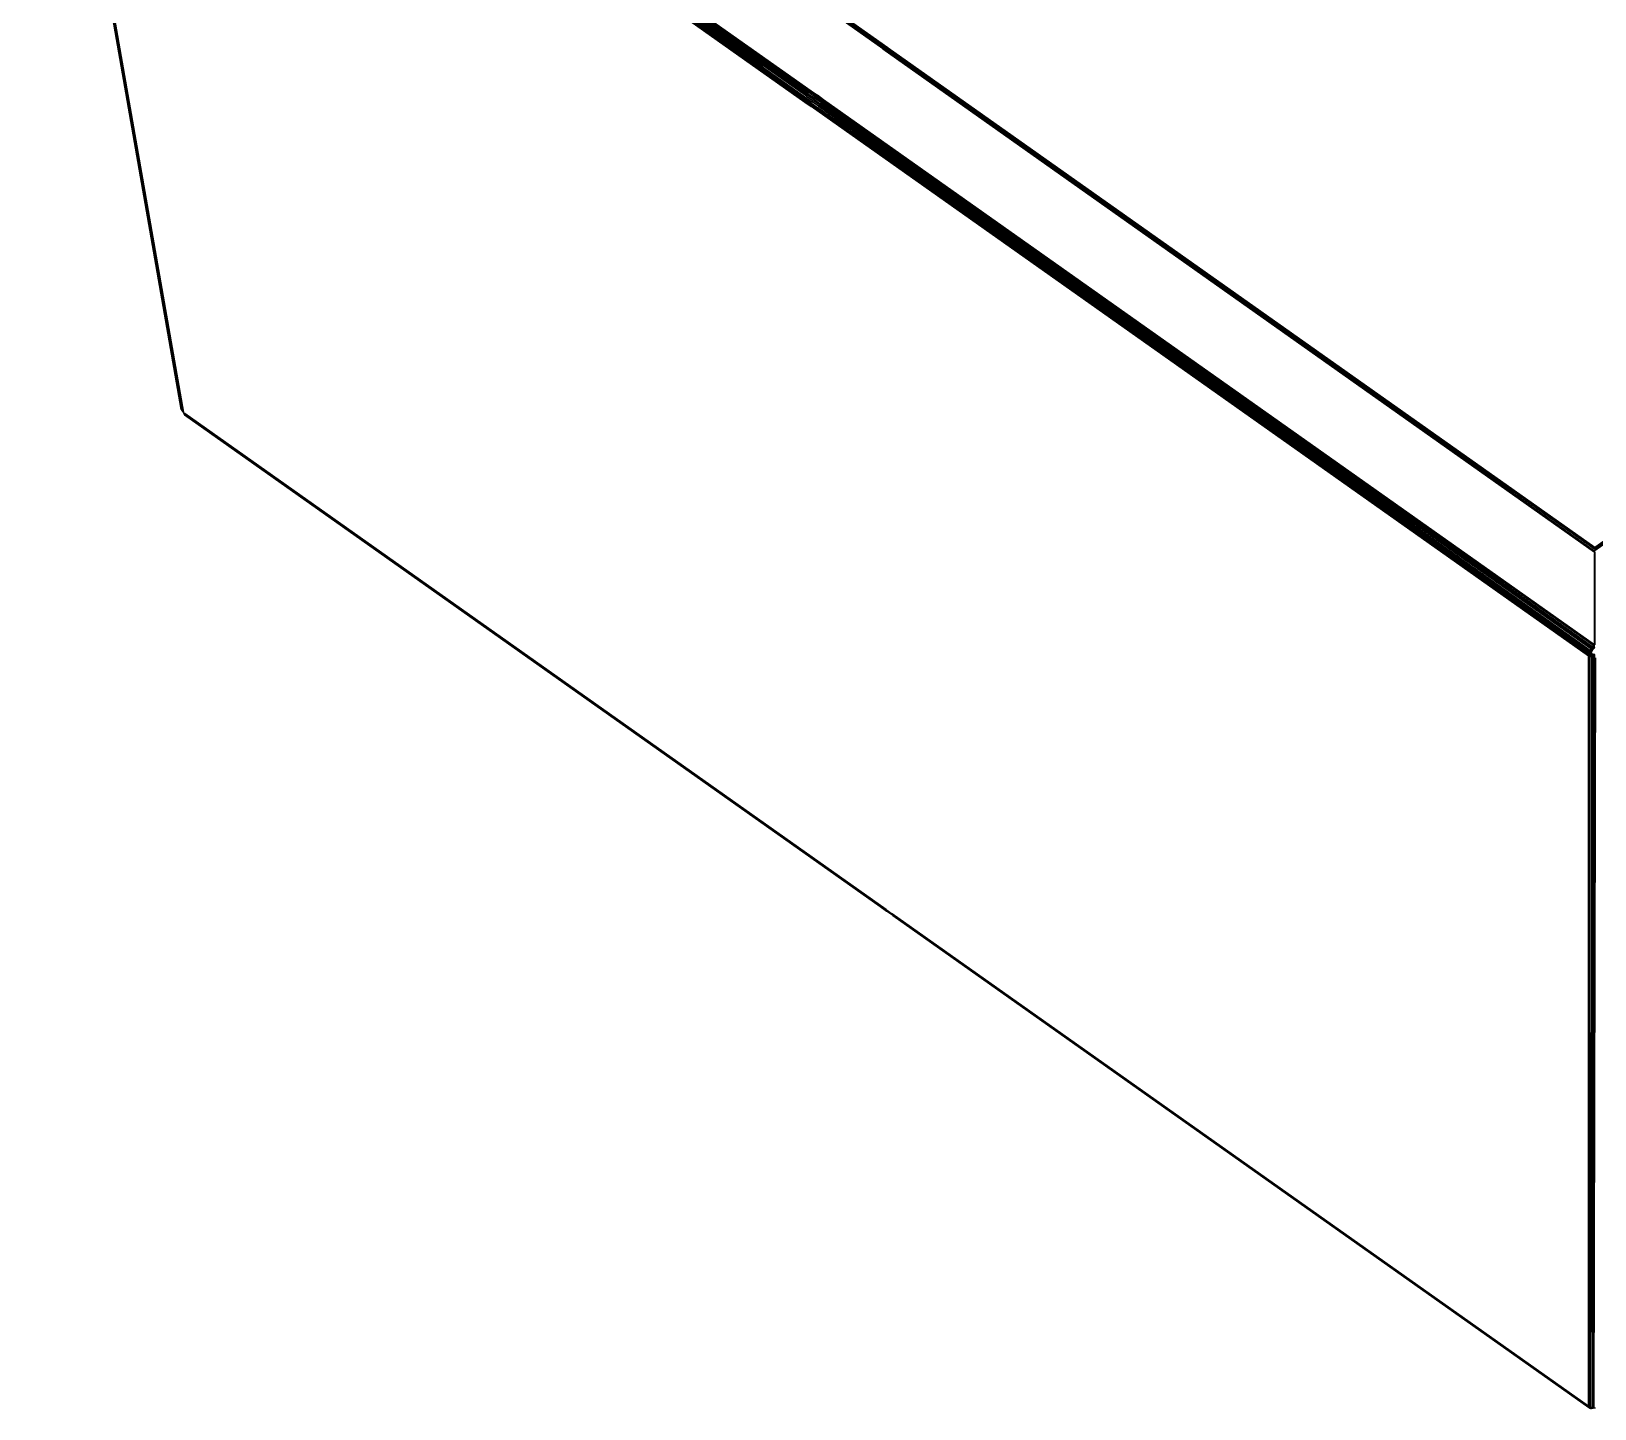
# Model space of a CAD drawing. Header units: inches. Extents: x 12 to 4609, y 5 to 3256.
# Drawn here: x 2519 to 3224, y 1553 to 2175 of the extents above; entities that cross this region are included whole.
import ezdxf

# ---------------------------------------------------------------- set-up
doc = ezdxf.new("R2010")
doc.units = ezdxf.units.IN
doc.header["$MEASUREMENT"] = 0

msp = doc.modelspace()

# ---------------------------------------------------------------- linework, layer by layer
for p, q in [((2868.69, 2145.96), (2520.82, 2391.95)), ((2521.16, 2392.42), (2869.08, 2146.5)), ((2521.16, 2392.42), (2868.69, 2145.96)), ((2869.08, 2146.5), (2521.59, 2392.91)), ((2869.51, 2146.99), (2521.59, 2392.91)), ((2521.99, 2393.3), (2869.96, 2147.42)), ((2521.99, 2393.3), (2869.51, 2146.99)), ((2522.46, 2393.69), (2870.43, 2147.79)), ((2522.46, 2393.69), (2869.96, 2147.42)), ((2522.57, 2393.77), (2870.43, 2147.79)), ((2902.83, 2166.71), (2581.76, 2393.77)), ((2581.76, 2393.77), (2903.28, 2166.98)), ((2582.73, 2393.76), (2903.28, 2166.98)), ((2583.42, 2393.65), (2903.28, 2166.98)), ((2584.23, 2393.48), (2904.12, 2167.31)), ((2584.81, 2393.33), (2904.12, 2167.31)), ((2584.99, 2393.26), (2904.5, 2167.34)), ((2584.99, 2393.26), (2904.12, 2167.31)), ((2518.55, 2390.48), (2586.11, 2004.36)), ((2586.23, 2003.92), (2518.67, 2389.99)), ((2518.67, 2389.99), (2586.11, 2004.36)), ((2586.23, 2003.92), (2518.82, 2389.69)), ((2586.23, 2003.92), (2518.93, 2389.45)), ((2586.46, 2003.49), (2518.93, 2389.45)), ((2586.8, 2003.11), (2519.04, 2389.38)), ((2586.8, 2003.11), (2519.26, 2389.11)), ((2519.71, 2389.17), (2867.61, 2143.19)), ((2519.71, 2389.17), (2867.61, 2142.73)), ((2519.71, 2388.73), (2867.61, 2142.73)), ((2519.71, 2388.73), (2587.24, 2002.78)), ((2867.61, 2143.19), (2519.75, 2389.47)), ((2867.69, 2143.71), (2519.75, 2389.47)), ((2519.79, 2389.71), (2867.69, 2143.71)), ((2520.12, 2390.69), (2867.84, 2144.26)), ((2520.12, 2390.69), (2845.42, 2160.82)), ((2520.17, 2390.82), (2845.45, 2160.84)), ((2868.35, 2145.4), (2520.33, 2391.12)), ((2845.45, 2160.84), (2520.33, 2391.12)), ((2868.35, 2145.4), (2520.46, 2391.39)), ((2867.84, 2144.26), (2521.2, 2389.39)), ((2521.29, 2388.83), (2867.84, 2144.26)), ((2521.29, 2388.83), (2867.69, 2143.71)), ((2600.96, 2382.23), (2904.84, 2167.29)), ((2600.96, 2382.23), (2904.5, 2167.34)), ((2879.06, 2184.61), (2903.71, 2167.19)), ((2903.71, 2167.19), (2879.09, 2184.63)), ((2905.06, 2167.19), (2884.13, 2182)), ((2903.28, 2166.98), (2902.83, 2166.71)), ((2902.83, 2166.71), (3223.95, 1939.65)), ((2903.33, 2167.01), (2903.28, 2166.98)), ((2903.71, 2167.19), (2903.33, 2167.01)), ((2903.33, 2167.01), (3223.95, 1939.65)), ((2903.33, 2167.01), (3223.96, 1940.29)), ((2903.76, 2167.2), (2903.71, 2167.19)), ((2904.12, 2167.31), (2903.81, 2167.22)), ((3224, 1940.8), (2903.81, 2167.22)), ((2903.81, 2167.22), (3223.96, 1940.29)), ((2904.19, 2167.31), (2904.12, 2167.31)), ((2904.5, 2167.34), (2904.26, 2167.32)), ((3224, 1940.87), (2904.26, 2167.32)), ((2904.26, 2167.32), (3224, 1940.93)), ((2904.26, 2167.32), (3224, 1941.21)), ((3224, 1940.8), (2904.26, 2167.32)), ((2904.58, 2167.33), (2904.5, 2167.34)), ((3224, 1941.5), (2904.65, 2167.33)), ((2904.65, 2167.33), (3224, 1941.21)), ((2904.65, 2167.33), (3223.99, 1941.35)), ((2904.84, 2167.29), (2904.73, 2167.31)), ((2904.92, 2167.25), (2904.84, 2167.29)), ((2905.12, 2167.16), (2905.06, 2167.19)), ((2905.2, 2167.09), (2905.12, 2167.16)), ((2936.51, 2144.94), (2905.2, 2167.09)), ((3223.99, 1941.41), (3543.86, 2167.3)), ((3223.99, 1941.35), (3543.86, 2167.3)), ((3223.99, 1941.68), (3543.07, 2167.25)), ((3542.87, 2167.16), (3223.99, 1941.68)), ((3223.99, 1940.31), (3544.71, 2166.98)), ((3224, 1941.1), (3543.86, 2167.3)), ((3224, 1940.69), (3544.28, 2167.18)), ((3544.28, 2167.18), (3224, 1940.87)), ((3224, 1941.1), (3544.28, 2167.18)), ((3224, 1940.93), (3544.28, 2167.18)), ((3224, 1940.69), (3544.71, 2166.98)), ((2845.45, 2160.84), (2845.42, 2160.82)), ((2845.42, 2160.82), (2848.44, 2158.69)), ((2845.45, 2160.84), (2848.47, 2158.71)), ((2848.47, 2158.71), (2848.44, 2158.69)), ((2848.44, 2158.69), (2848.47, 2158.67)), ((2848.47, 2158.71), (2848.5, 2158.68)), ((2848.5, 2158.68), (2848.47, 2158.67)), ((2848.5, 2158.68), (2868.06, 2144.83)), ((2848.47, 2158.67), (2868.06, 2144.83)), ((2868.06, 2144.83), (2870.89, 2142.83)), ((2868.35, 2145.4), (2871.17, 2143.4)), ((2868.69, 2145.96), (2871.52, 2143.96)), ((2869.08, 2146.5), (2871.91, 2144.5)), ((2869.51, 2146.99), (2872.34, 2144.99)), ((2869.96, 2147.42), (2872.79, 2145.42)), ((2870.43, 2147.79), (2873.26, 2145.79)), ((2872.34, 2144.99), (2871.91, 2144.5)), ((2872.79, 2145.42), (2872.34, 2144.99)), ((2875.17, 2142.99), (2872.34, 2144.99)), ((2873.26, 2145.79), (2872.79, 2145.42)), ((2875.62, 2143.42), (2872.79, 2145.42)), ((2876.09, 2143.79), (2873.26, 2145.79)), ((3223.99, 1941.68), (2936.51, 2144.94)), ((3224, 1941.6), (2936.51, 2144.94)), ((2936.51, 2144.94), (3224.03, 1941.62)), ((3224, 1941.5), (2936.51, 2144.94)), ((2867.61, 2143.19), (2870.44, 2141.19)), ((2867.61, 2142.73), (2870.44, 2140.73)), ((2867.69, 2143.71), (2870.52, 2141.71)), ((2867.84, 2144.26), (2870.67, 2142.26)), ((2870.52, 2141.71), (2870.44, 2141.19)), ((2870.44, 2141.19), (2870.44, 2140.73)), ((2873.27, 2139.19), (2870.44, 2141.19)), ((3221.18, 1892.72), (2870.44, 2140.73)), ((2870.67, 2142.26), (2870.52, 2141.71)), ((2870.52, 2141.71), (2891.84, 2126.63)), ((2870.89, 2142.83), (2870.67, 2142.26)), ((2870.67, 2142.26), (2887.98, 2129.99)), ((2871.17, 2143.4), (2870.89, 2142.83)), ((2873.72, 2140.83), (2870.89, 2142.83)), ((2871.52, 2143.96), (2871.17, 2143.4)), ((2874, 2141.4), (2871.17, 2143.4)), ((2871.91, 2144.5), (2871.52, 2143.96)), ((2874.35, 2141.96), (2871.52, 2143.96)), ((2874.74, 2142.5), (2871.91, 2144.5)), ((3221.18, 1892.72), (2873.27, 2139.19)), ((3221.17, 1892.82), (2873.27, 2139.19)), ((3221.18, 1893.19), (2873.27, 2139.19)), ((2889.21, 2129.87), (2873.72, 2140.83)), ((2873.72, 2140.83), (2889.2, 2129.85)), ((2874, 2141.4), (2889.28, 2130.6)), ((2874, 2141.4), (2889.28, 2130.56)), ((3222.21, 1895.95), (2874.35, 2141.96)), ((3222.23, 1895.98), (2874.35, 2141.96)), ((2874.35, 2141.96), (3221.89, 1895.41)), ((2874.74, 2142.5), (3222.6, 1896.5)), ((3222.23, 1895.98), (2874.74, 2142.5)), ((2875.17, 2142.99), (3223.04, 1897.01)), ((2875.17, 2142.99), (3223.02, 1896.99)), ((3222.6, 1896.5), (2875.17, 2142.99)), ((2875.62, 2143.42), (3223.59, 1897.53)), ((3223.46, 1897.43), (2875.62, 2143.42)), ((2875.62, 2143.42), (3223.04, 1897.01)), ((3223.95, 1897.82), (2876.09, 2143.79)), ((2876.09, 2143.79), (3223.59, 1897.53)), ((2889.28, 2130.56), (2889.28, 2130.6)), ((2889.28, 2130.6), (3221.89, 1895.41)), ((2889.28, 2130.56), (3221.81, 1895.26)), ((3221.6, 1894.83), (2889.28, 2130.56)), ((2887.98, 2129.99), (2888, 2130)), ((2888, 2130), (2889.14, 2129.2)), ((2889.13, 2129.17), (2889.14, 2129.2)), ((2889.13, 2129.17), (3221.26, 1893.78)), ((3221.39, 1894.26), (2889.13, 2129.17)), ((2889.13, 2129.17), (3221.25, 1893.71)), ((2889.2, 2129.85), (2889.21, 2129.87)), ((2889.2, 2129.85), (3221.43, 1894.4)), ((3221.39, 1894.26), (2889.2, 2129.85)), ((3221.41, 1894.33), (2889.2, 2129.85)), ((3221.6, 1894.83), (2889.21, 2129.87)), ((2891.83, 2126.61), (2891.84, 2126.63)), ((2891.83, 2126.61), (3221.25, 1893.71)), ((3221.18, 1893.19), (2891.83, 2126.61)), ((3221.18, 1893.32), (2891.83, 2126.61)), ((3223.99, 1941.41), (3480.44, 2122.79)), ((2586.11, 2004.36), (2586.23, 2003.92)), ((2586.23, 2003.92), (2586.46, 2003.49)), ((2586.46, 2003.49), (2586.8, 2003.11)), ((2586.8, 2003.11), (2587.24, 2002.78)), ((2587.24, 2002.78), (2587.28, 2002.53)), ((2587.28, 2002.53), (2587.36, 2002.16)), ((2587.78, 2002.18), (2587.28, 2002.53)), ((2587.36, 2002.16), (2587.37, 2002.13)), ((2587.37, 2002.13), (2901.48, 1780.01)), ((2587.51, 2001.81), (2587.37, 2002.13)), ((2587.51, 2001.81), (2587.53, 2001.79)), ((2587.53, 2001.79), (2587.58, 2001.73)), ((2587.58, 2001.73), (2587.73, 2001.55)), ((2901.48, 1780.01), (2587.58, 2001.73)), ((2901.63, 1779.68), (2587.58, 2001.73)), ((2587.73, 2001.55), (2587.76, 2001.54)), ((2587.76, 2001.54), (2901.63, 1779.68)), ((2904.69, 1777.43), (2587.76, 2001.54)), ((2587.78, 2002.18), (2901.48, 1780.01)), ((2904.23, 1778.42), (2587.78, 2002.18)), ((3223.85, 1940.21), (3223.96, 1940.29)), ((3223.89, 1940.12), (3223.85, 1940.21)), ((3224, 1939.81), (3223.89, 1940.12)), ((3223.96, 1940.29), (3223.99, 1940.31)), ((3223.96, 1940.29), (3224.02, 1940.27)), ((3224, 1941.6), (3224.03, 1941.62)), ((3224, 1939.81), (3224.12, 1940.17)), ((3223.95, 1939.65), (3223.98, 1939.76)), ((3223.95, 1939.65), (3223.95, 1939.59)), ((3223.95, 1939.59), (3223.95, 1939.51)), ((3223.97, 1939.53), (3223.95, 1939.59)), ((3223.97, 1939.53), (3223.95, 1939.51)), ((3223.95, 1939.51), (3223.97, 1939.34)), ((3223.99, 1939.42), (3223.95, 1939.51)), ((3223.97, 1939.34), (3223.95, 1939.24)), ((3223.95, 1939.24), (3223.95, 1939.18)), ((3223.98, 1939.2), (3223.95, 1938.94)), ((3223.98, 1939.2), (3223.95, 1939.18)), ((3223.95, 1939.18), (3223.95, 1938.94)), ((3223.95, 1897.82), (3223.95, 1938.94)), ((3224, 1939.56), (3223.97, 1939.53)), ((3224.02, 1939.48), (3223.97, 1939.53)), ((3223.99, 1939.38), (3223.97, 1939.34)), ((3223.97, 1939.34), (3223.98, 1939.2)), ((3223.98, 1939.76), (3224, 1939.78)), ((3224, 1939.56), (3223.98, 1939.76)), ((3224.04, 1939.67), (3223.98, 1939.76)), ((3224, 1939.25), (3223.98, 1939.2)), ((3223.98, 1939.2), (3224.05, 1897.82)), ((3224.05, 1939.04), (3223.98, 1939.2)), ((3223.98, 1939.2), (3224.05, 1922.43)), ((3224, 1939.56), (3223.99, 1939.42)), ((3223.99, 1939.38), (3223.99, 1939.42)), ((3223.99, 1939.38), (3224, 1939.25)), ((3224, 1939.78), (3224, 1939.81)), ((3224.02, 1939.59), (3224, 1939.56)), ((3224.03, 1939.53), (3224, 1939.56)), ((3224.05, 1939.04), (3224, 1939.25)), ((3223.59, 1897.53), (3223.95, 1897.82)), ((3223.95, 1896.41), (3223.95, 1897.82)), ((3221.17, 1892.82), (3221.18, 1893.19)), ((3221.18, 1892.72), (3221.17, 1892.82)), ((3222.35, 1894), (3221.18, 1893.32)), ((3222.4, 1893.97), (3221.18, 1893.19)), ((3222.4, 1893.97), (3221.18, 1893.32)), ((3222.54, 1893.87), (3221.18, 1892.72)), ((3222.54, 1893.87), (3221.18, 1893.19)), ((3222.59, 1893.84), (3221.18, 1892.72)), ((3221.18, 1892.72), (3222.59, 1893.68)), ((3221.18, 1893.32), (3221.22, 1893.57)), ((3221.18, 1893.19), (3221.18, 1893.32)), ((3221.18, 1554.3), (3221.18, 1892.72)), ((3221.51, 1892.52), (3221.18, 1892.72)), ((3222.53, 1894.12), (3221.22, 1893.57)), ((3222.2, 1894.11), (3221.22, 1893.57)), ((3221.22, 1893.57), (3221.25, 1893.71)), ((3222.15, 1894.15), (3221.25, 1893.71)), ((3221.25, 1893.71), (3221.26, 1893.78)), ((3221.26, 1893.78), (3221.31, 1893.97)), ((3221.96, 1894.28), (3221.31, 1893.97)), ((3221.31, 1893.97), (3221.39, 1894.26)), ((3222.07, 1894.2), (3221.31, 1893.97)), ((3221.81, 1894.39), (3221.39, 1894.26)), ((3221.39, 1894.26), (3221.41, 1894.33)), ((3221.41, 1894.33), (3221.43, 1894.4)), ((3221.43, 1894.4), (3221.6, 1894.83)), ((3221.67, 1894.49), (3221.43, 1894.4)), ((3221.43, 1894.4), (3221.71, 1894.46)), ((3221.51, 1892.52), (3222.59, 1893.63)), ((3221.51, 1892.52), (3222.59, 1893.46)), ((3221.71, 1892.4), (3221.51, 1892.52)), ((3221.6, 1894.83), (3221.81, 1895.26)), ((3221.72, 1894.5), (3221.67, 1894.49)), ((3221.67, 1894.49), (3221.71, 1894.46)), ((3221.71, 1894.46), (3221.76, 1894.47)), ((3221.71, 1894.46), (3221.81, 1894.39)), ((3221.71, 1892.4), (3222.59, 1893.39)), ((3221.71, 1892.4), (3222.59, 1893.29)), ((3221.71, 1553.99), (3221.71, 1892.4)), ((3221.92, 1892.32), (3221.71, 1892.4)), ((3221.89, 1894.57), (3221.72, 1894.5)), ((3221.72, 1894.5), (3221.76, 1894.47)), ((3221.76, 1894.47), (3221.96, 1894.52)), ((3221.76, 1894.47), (3221.87, 1894.39)), ((3221.81, 1895.26), (3221.89, 1895.41)), ((3221.87, 1895.23), (3221.81, 1895.26)), ((3221.87, 1894.39), (3221.81, 1894.39)), ((3221.81, 1894.39), (3221.96, 1894.28)), ((3222.79, 1894.9), (3221.87, 1895.23)), ((3222.39, 1895.18), (3221.87, 1895.23)), ((3222.06, 1894.45), (3221.87, 1894.39)), ((3221.87, 1894.39), (3222.01, 1894.3)), ((3221.89, 1895.41), (3221.94, 1895.5)), ((3222.14, 1895.36), (3221.89, 1895.41)), ((3221.95, 1894.59), (3221.89, 1894.57)), ((3221.96, 1894.52), (3221.89, 1894.57)), ((3221.92, 1892.32), (3222.59, 1893.19)), ((3221.92, 1892.32), (3222.59, 1893.14)), ((3221.92, 1892.32), (3222.59, 1893.01)), ((3222.32, 1892.16), (3221.92, 1892.32)), ((3221.94, 1895.5), (3222.05, 1895.68)), ((3221.94, 1895.5), (3222.14, 1895.36)), ((3222.08, 1894.64), (3221.95, 1894.59)), ((3221.95, 1894.59), (3222.03, 1894.53)), ((3221.96, 1894.52), (3222.03, 1894.53)), ((3222.06, 1894.45), (3221.96, 1894.52)), ((3222.01, 1894.3), (3221.96, 1894.28)), ((3221.96, 1894.28), (3222.07, 1894.2)), ((3222.17, 1894.37), (3222.01, 1894.3)), ((3222.01, 1894.3), (3222.12, 1894.22)), ((3222.03, 1894.53), (3222.18, 1894.56)), ((3222.03, 1894.53), (3222.13, 1894.46)), ((3222.05, 1895.68), (3222.21, 1895.95)), ((3222.14, 1895.64), (3222.05, 1895.68)), ((3222.13, 1894.46), (3222.06, 1894.45)), ((3222.17, 1894.37), (3222.06, 1894.45)), ((3222.12, 1894.22), (3222.07, 1894.2)), ((3222.07, 1894.2), (3222.15, 1894.15)), ((3222.15, 1894.66), (3222.08, 1894.64)), ((3222.08, 1894.64), (3222.18, 1894.56)), ((3222.3, 1894.28), (3222.12, 1894.22)), ((3222.12, 1894.22), (3222.21, 1894.15)), ((3222.25, 1894.52), (3222.13, 1894.46)), ((3222.13, 1894.46), (3222.22, 1894.4)), ((3222.26, 1895.56), (3222.14, 1895.64)), ((3222.45, 1895.53), (3222.14, 1895.64)), ((3222.2, 1895.32), (3222.14, 1895.36)), ((3222.72, 1895.24), (3222.14, 1895.36)), ((3222.19, 1894.68), (3222.15, 1894.66)), ((3222.15, 1894.66), (3222.27, 1894.58)), ((3222.21, 1894.15), (3222.15, 1894.15)), ((3222.15, 1894.15), (3222.2, 1894.11)), ((3222.22, 1894.4), (3222.17, 1894.37)), ((3222.3, 1894.28), (3222.17, 1894.37)), ((3222.18, 1894.56), (3222.27, 1894.58)), ((3222.18, 1894.56), (3222.25, 1894.52)), ((3222.3, 1894.72), (3222.19, 1894.68)), ((3222.31, 1894.59), (3222.19, 1894.68)), ((3222.89, 1895.12), (3222.2, 1895.32)), ((3222.2, 1895.32), (3222.39, 1895.18)), ((3222.24, 1894.13), (3222.2, 1894.11)), ((3222.21, 1895.95), (3222.23, 1895.98)), ((3223.01, 1895.33), (3222.21, 1895.95)), ((3223.09, 1895.47), (3222.21, 1895.95)), ((3222.35, 1894.24), (3222.21, 1894.15)), ((3222.39, 1894.21), (3222.21, 1894.15)), ((3222.21, 1894.15), (3222.24, 1894.13)), ((3222.34, 1894.45), (3222.22, 1894.4)), ((3222.22, 1894.4), (3222.37, 1894.29)), ((3222.23, 1895.98), (3222.27, 1896.04)), ((3223.09, 1895.47), (3222.23, 1895.98)), ((3222.39, 1894.21), (3222.24, 1894.13)), ((3222.25, 1894.52), (3222.27, 1894.5)), ((3222.93, 1895.19), (3222.26, 1895.56)), ((3222.72, 1895.24), (3222.26, 1895.56)), ((3222.27, 1896.04), (3222.31, 1896.1)), ((3222.27, 1896.04), (3223.09, 1895.47)), ((3222.27, 1894.58), (3222.29, 1894.57)), ((3222.33, 1894.54), (3222.27, 1894.5)), ((3222.27, 1894.5), (3222.34, 1894.45)), ((3222.29, 1894.57), (3222.31, 1894.59)), ((3222.29, 1894.57), (3222.33, 1894.54)), ((3222.46, 1894.78), (3222.3, 1894.72)), ((3222.3, 1894.72), (3222.43, 1894.62)), ((3222.37, 1894.29), (3222.3, 1894.28)), ((3222.35, 1894.24), (3222.3, 1894.28)), ((3222.31, 1896.1), (3222.47, 1896.32)), ((3223.09, 1895.47), (3222.31, 1896.1)), ((3223.14, 1895.54), (3222.31, 1896.1)), ((3222.33, 1894.58), (3222.31, 1894.59)), ((3222.31, 1553.75), (3222.32, 1892.16)), ((3222.31, 1553.75), (3222.75, 1892.04)), ((3222.31, 1553.75), (3222.97, 1891.99)), ((3222.32, 1892.16), (3223.16, 1893.59)), ((3222.32, 1892.16), (3222.59, 1892.53)), ((3222.59, 1892.08), (3222.32, 1892.16)), ((3222.33, 1894.58), (3222.43, 1894.62)), ((3222.36, 1894.55), (3222.33, 1894.58)), ((3222.33, 1894.54), (3222.35, 1894.52)), ((3222.41, 1894.49), (3222.34, 1894.45)), ((3222.34, 1894.45), (3222.52, 1894.32)), ((3222.36, 1894.55), (3222.35, 1894.52)), ((3222.35, 1894.52), (3222.41, 1894.49)), ((3222.4, 1894.27), (3222.35, 1894.24)), ((3222.39, 1894.21), (3222.35, 1894.24)), ((3222.39, 1894.03), (3222.35, 1894)), ((3222.35, 1894), (3222.4, 1893.97)), ((3222.39, 1894.54), (3222.36, 1894.55)), ((3222.52, 1894.32), (3222.37, 1894.29)), ((3222.37, 1894.29), (3222.4, 1894.27)), ((3222.89, 1895.12), (3222.39, 1895.18)), ((3222.39, 1895.18), (3222.79, 1894.9)), ((3222.46, 1894.6), (3222.39, 1894.54)), ((3222.51, 1894.57), (3222.39, 1894.54)), ((3222.44, 1894.5), (3222.39, 1894.54)), ((3222.44, 1894.24), (3222.39, 1894.21)), ((3222.53, 1894.12), (3222.39, 1894.03)), ((3222.39, 1894.03), (3222.45, 1893.99)), ((3222.52, 1894.32), (3222.4, 1894.27)), ((3222.4, 1894.27), (3222.44, 1894.24)), ((3222.45, 1893.99), (3222.4, 1893.97)), ((3222.4, 1893.97), (3222.54, 1893.87)), ((3222.44, 1894.5), (3222.41, 1894.49)), ((3222.41, 1894.49), (3222.59, 1894.36)), ((3222.43, 1894.62), (3222.46, 1894.6)), ((3222.54, 1894.55), (3222.44, 1894.5)), ((3222.62, 1894.37), (3222.44, 1894.5)), ((3222.55, 1894.3), (3222.44, 1894.24)), ((3222.93, 1895.19), (3222.45, 1895.53)), ((3223.01, 1895.33), (3222.45, 1895.53)), ((3222.58, 1894.08), (3222.45, 1893.99)), ((3222.45, 1893.99), (3222.58, 1893.89)), ((3222.5, 1894.79), (3222.46, 1894.78)), ((3222.62, 1894.66), (3222.46, 1894.78)), ((3222.46, 1894.6), (3222.48, 1894.59)), ((3222.47, 1896.32), (3222.6, 1896.5)), ((3222.47, 1896.32), (3222.85, 1896.06)), ((3222.48, 1894.59), (3222.62, 1894.66)), ((3222.65, 1894.64), (3222.48, 1894.59)), ((3222.48, 1894.59), (3222.51, 1894.57)), ((3222.79, 1894.9), (3222.5, 1894.79)), ((3222.66, 1894.67), (3222.5, 1894.79)), ((3222.69, 1894.62), (3222.51, 1894.57)), ((3222.51, 1894.57), (3222.54, 1894.55)), ((3222.59, 1894.36), (3222.52, 1894.32)), ((3222.52, 1894.32), (3222.55, 1894.3)), ((3222.59, 1894.14), (3222.53, 1894.12)), ((3222.58, 1894.08), (3222.53, 1894.12)), ((3222.69, 1894.62), (3222.54, 1894.55)), ((3222.54, 1894.55), (3222.65, 1894.47)), ((3222.58, 1893.89), (3222.54, 1893.87)), ((3222.54, 1893.87), (3222.59, 1893.84)), ((3222.62, 1894.34), (3222.55, 1894.3)), ((3222.58, 1894.08), (3222.59, 1894.14)), ((3222.58, 1893.89), (3222.58, 1894.08)), ((3222.59, 1893.84), (3222.58, 1893.89)), ((3222.62, 1894.37), (3222.59, 1894.36)), ((3222.59, 1894.36), (3222.62, 1894.34)), ((3222.59, 1894.14), (3222.62, 1894.34)), ((3222.72, 1893.76), (3222.59, 1893.84)), ((3222.59, 1893.84), (3222.59, 1893.68)), ((3222.59, 1893.68), (3222.72, 1893.76)), ((3222.59, 1893.63), (3222.72, 1893.76)), ((3222.59, 1893.68), (3222.59, 1893.63)), ((3222.59, 1893.63), (3222.59, 1893.46)), ((3222.59, 1893.46), (3222.72, 1893.58)), ((3222.59, 1893.39), (3222.72, 1893.54)), ((3222.59, 1893.46), (3222.59, 1893.39)), ((3222.59, 1893.29), (3222.72, 1893.42)), ((3222.59, 1893.39), (3222.59, 1893.29)), ((3222.59, 1893.19), (3222.72, 1893.35)), ((3222.59, 1893.14), (3222.72, 1893.29)), ((3222.59, 1893.29), (3222.59, 1893.19)), ((3222.59, 1893.19), (3222.59, 1893.14)), ((3222.59, 1893.01), (3222.72, 1893.14)), ((3222.59, 1893.14), (3222.59, 1893.01)), ((3222.59, 1892.53), (3222.72, 1892.71)), ((3222.59, 1892.53), (3222.59, 1892.08)), ((3222.63, 1892.06), (3222.59, 1892.08)), ((3222.6, 1896.5), (3222.67, 1896.58)), ((3223.29, 1895.75), (3222.6, 1896.5)), ((3222.85, 1896.06), (3222.6, 1896.5)), ((3222.62, 1894.66), (3222.66, 1894.67)), ((3222.65, 1894.64), (3222.62, 1894.66)), ((3222.62, 1894.37), (3222.65, 1894.47)), ((3222.62, 1894.34), (3222.62, 1894.37)), ((3222.63, 1892.06), (3222.72, 1892.23)), ((3222.75, 1892.04), (3222.63, 1892.06)), ((3222.7, 1894.65), (3222.65, 1894.64)), ((3222.69, 1894.62), (3222.65, 1894.64)), ((3222.65, 1894.47), (3222.69, 1894.62)), ((3222.66, 1894.67), (3222.71, 1894.68)), ((3222.7, 1894.65), (3222.66, 1894.67)), ((3222.67, 1896.58), (3222.86, 1896.81)), ((3222.67, 1896.58), (3223.12, 1896.27)), ((3222.69, 1894.62), (3222.7, 1894.65)), ((3222.7, 1894.65), (3222.71, 1894.68)), ((3222.71, 1894.68), (3222.79, 1894.9)), ((3222.93, 1895.19), (3222.72, 1895.24)), ((3222.89, 1895.12), (3222.72, 1895.24)), ((3222.75, 1893.75), (3222.72, 1893.76)), ((3222.72, 1893.58), (3222.72, 1893.76)), ((3222.72, 1893.58), (3222.75, 1893.61)), ((3222.72, 1893.54), (3222.72, 1893.58)), ((3222.72, 1893.42), (3222.72, 1893.54)), ((3222.72, 1893.42), (3222.75, 1893.45)), ((3222.72, 1893.35), (3222.72, 1893.42)), ((3222.72, 1893.35), (3222.75, 1893.39)), ((3222.72, 1893.29), (3222.72, 1893.35)), ((3222.72, 1893.29), (3222.75, 1893.33)), ((3222.72, 1893.14), (3222.72, 1893.29)), ((3222.72, 1893.14), (3222.75, 1893.17)), ((3222.72, 1892.71), (3222.75, 1892.76)), ((3222.72, 1892.23), (3222.72, 1892.71)), ((3222.72, 1892.23), (3222.75, 1892.29)), ((3222.85, 1893.7), (3222.75, 1893.75)), ((3222.75, 1893.61), (3222.75, 1893.75)), ((3222.75, 1893.61), (3222.85, 1893.7)), ((3222.75, 1893.61), (3222.75, 1893.45)), ((3222.75, 1893.45), (3222.85, 1893.53)), ((3222.75, 1893.39), (3222.85, 1893.53)), ((3222.75, 1893.33), (3222.85, 1893.46)), ((3222.75, 1893.39), (3222.75, 1893.45)), ((3222.75, 1893.33), (3222.75, 1893.39)), ((3222.75, 1893.17), (3222.75, 1893.33)), ((3222.75, 1893.17), (3222.85, 1893.28)), ((3222.75, 1892.76), (3222.85, 1892.9)), ((3222.75, 1892.29), (3222.75, 1892.76)), ((3222.75, 1892.29), (3222.85, 1892.5)), ((3222.75, 1892.04), (3222.85, 1892.25)), ((3222.86, 1892.01), (3222.75, 1892.04)), ((3222.79, 1894.9), (3222.89, 1895.12)), ((3223.14, 1895.54), (3222.85, 1896.06)), ((3222.95, 1893.66), (3222.85, 1893.7)), ((3222.85, 1893.56), (3222.85, 1893.7)), ((3222.85, 1893.56), (3222.95, 1893.66)), ((3222.85, 1893.46), (3222.95, 1893.58)), ((3222.85, 1893.53), (3222.85, 1893.56)), ((3222.85, 1893.46), (3222.85, 1893.53)), ((3222.85, 1893.28), (3222.85, 1893.46)), ((3222.85, 1893.28), (3222.95, 1893.38)), ((3222.85, 1892.9), (3222.95, 1893.04)), ((3222.85, 1892.54), (3222.85, 1892.9)), ((3222.85, 1892.54), (3222.95, 1892.7)), ((3222.85, 1892.5), (3222.85, 1892.54)), ((3222.85, 1892.28), (3222.95, 1892.52)), ((3222.85, 1892.25), (3222.85, 1892.28)), ((3222.86, 1892.01), (3222.85, 1892.25)), ((3222.86, 1896.81), (3222.92, 1896.87)), ((3222.96, 1896.74), (3222.86, 1896.81)), ((3222.97, 1891.99), (3222.86, 1892.01)), ((3222.89, 1895.12), (3222.93, 1895.19)), ((3222.92, 1896.87), (3223.02, 1896.99)), ((3222.96, 1896.74), (3222.92, 1896.87)), ((3223.38, 1896.08), (3222.92, 1896.87)), ((3222.93, 1895.19), (3223.01, 1895.33)), ((3223, 1893.64), (3222.95, 1893.66)), ((3222.95, 1893.66), (3222.95, 1893.58)), ((3222.95, 1893.58), (3223, 1893.64)), ((3222.95, 1893.58), (3222.95, 1893.38)), ((3222.95, 1893.38), (3223, 1893.43)), ((3222.95, 1893.04), (3223, 1893.11)), ((3222.95, 1893.04), (3222.95, 1892.76)), ((3222.95, 1892.76), (3223, 1892.86)), ((3222.95, 1892.7), (3223, 1892.79)), ((3222.95, 1892.76), (3222.95, 1892.7)), ((3222.95, 1892.52), (3223, 1892.64)), ((3222.95, 1892.52), (3222.97, 1891.99)), ((3223.12, 1896.27), (3222.96, 1896.74)), ((3222.97, 1891.99), (3223, 1892.07)), ((3222.97, 1553.6), (3222.97, 1891.99)), ((3223.2, 1891.95), (3222.97, 1891.99)), ((3222.97, 1553.6), (3223.3, 1891.93)), ((3223.16, 1893.59), (3223, 1893.64)), ((3223, 1893.64), (3223, 1893.43)), ((3223, 1893.43), (3223.16, 1893.59)), ((3223, 1893.11), (3223.16, 1893.32)), ((3223, 1892.86), (3223.16, 1893.2)), ((3223, 1893.11), (3223, 1892.86)), ((3223, 1892.79), (3223.16, 1893.1)), ((3223, 1892.64), (3223.16, 1893.01)), ((3223, 1892.86), (3223, 1892.79)), ((3223, 1892.64), (3223.16, 1892.85)), ((3223, 1892.64), (3223, 1892.07)), ((3223, 1892.07), (3223.16, 1892.55)), ((3223, 1892.07), (3223.16, 1892.44)), ((3223.01, 1895.33), (3223.09, 1895.47)), ((3223.02, 1896.99), (3223.04, 1897.01)), ((3223.12, 1896.72), (3223.02, 1896.99)), ((3223.04, 1897.01), (3223.06, 1897.03)), ((3223.06, 1897.03), (3223.25, 1897.22)), ((3223.32, 1896.85), (3223.06, 1897.03)), ((3223.09, 1895.47), (3223.14, 1895.54)), ((3223.16, 1896.69), (3223.12, 1896.72)), ((3223.29, 1895.75), (3223.12, 1896.27)), ((3223.14, 1895.54), (3223.29, 1895.75)), ((3223.19, 1896.67), (3223.16, 1896.69)), ((3223.18, 1896.58), (3223.16, 1896.69)), ((3223.32, 1893.55), (3223.16, 1893.59)), ((3223.16, 1893.32), (3223.32, 1893.55)), ((3223.16, 1893.2), (3223.32, 1893.55)), ((3223.16, 1893.01), (3223.32, 1893.42)), ((3223.16, 1893.1), (3223.32, 1893.42)), ((3223.16, 1893.32), (3223.16, 1893.2)), ((3223.16, 1893.2), (3223.16, 1893.1)), ((3223.16, 1892.85), (3223.32, 1893.18)), ((3223.16, 1892.55), (3223.32, 1893.02)), ((3223.16, 1893.01), (3223.16, 1892.85)), ((3223.16, 1892.85), (3223.16, 1892.55)), ((3223.16, 1892.44), (3223.32, 1892.82)), ((3223.16, 1892.55), (3223.16, 1892.44)), ((3223.23, 1896.55), (3223.18, 1896.58)), ((3223.5, 1896), (3223.18, 1896.58)), ((3223.38, 1896.08), (3223.18, 1896.58)), ((3223.23, 1896.55), (3223.19, 1896.67)), ((3223.39, 1896.53), (3223.19, 1896.67)), ((3223.2, 1891.95), (3223.31, 1892.35)), ((3223.3, 1891.93), (3223.2, 1891.95)), ((3223.25, 1896.53), (3223.23, 1896.55)), ((3223.25, 1897.22), (3223.46, 1897.43)), ((3223.32, 1896.85), (3223.25, 1897.22)), ((3223.38, 1896.81), (3223.25, 1897.22)), ((3223.41, 1896.42), (3223.25, 1896.53)), ((3223.5, 1896), (3223.25, 1896.53)), ((3223.29, 1895.75), (3223.44, 1895.93)), ((3223.3, 1891.93), (3223.48, 1892.73)), ((3223.3, 1891.93), (3223.48, 1892.46)), ((3223.3, 1891.93), (3223.31, 1892.35)), ((3223.65, 1553.53), (3223.3, 1891.93)), ((3223.48, 1891.92), (3223.3, 1891.93)), ((3223.31, 1892.35), (3223.32, 1892.41)), ((3223.38, 1896.81), (3223.32, 1896.85)), ((3223.39, 1896.53), (3223.32, 1896.85)), ((3223.37, 1893.53), (3223.32, 1893.55)), ((3223.32, 1893.42), (3223.32, 1893.55)), ((3223.32, 1893.42), (3223.37, 1893.53)), ((3223.32, 1893.02), (3223.48, 1893.51)), ((3223.32, 1893.18), (3223.48, 1893.51)), ((3223.32, 1893.18), (3223.32, 1893.42)), ((3223.32, 1892.82), (3223.48, 1893.22)), ((3223.32, 1893.02), (3223.32, 1893.18)), ((3223.32, 1892.41), (3223.48, 1893.05)), ((3223.32, 1892.82), (3223.32, 1893.02)), ((3223.32, 1892.41), (3223.48, 1892.91)), ((3223.48, 1893.51), (3223.37, 1893.53)), ((3223.49, 1896.46), (3223.38, 1896.81)), ((3223.54, 1896.69), (3223.38, 1896.81)), ((3223.38, 1896.08), (3223.5, 1896)), ((3223.44, 1895.93), (3223.38, 1896.08)), ((3223.41, 1896.42), (3223.39, 1896.53)), ((3223.49, 1896.46), (3223.39, 1896.53)), ((3223.5, 1896), (3223.41, 1896.42)), ((3223.53, 1896.34), (3223.41, 1896.42)), ((3223.44, 1895.93), (3223.5, 1896)), ((3223.46, 1897.43), (3223.59, 1897.53)), ((3223.54, 1896.69), (3223.46, 1897.43)), ((3223.46, 1897.43), (3223.63, 1896.63)), ((3223.6, 1893.5), (3223.48, 1893.51)), ((3223.48, 1893.51), (3223.48, 1893.22)), ((3223.48, 1893.05), (3223.6, 1893.5)), ((3223.48, 1893.22), (3223.6, 1893.5)), ((3223.48, 1892.73), (3223.65, 1893.49)), ((3223.48, 1892.91), (3223.65, 1893.49)), ((3223.48, 1893.05), (3223.48, 1892.91)), ((3223.48, 1892.46), (3223.65, 1892.96)), ((3223.48, 1892.91), (3223.48, 1892.73)), ((3223.48, 1892.73), (3223.48, 1892.46)), ((3223.48, 1892.46), (3223.48, 1891.92)), ((3223.65, 1891.9), (3223.48, 1891.92)), ((3223.53, 1896.34), (3223.49, 1896.46)), ((3223.57, 1896.4), (3223.49, 1896.46)), ((3223.5, 1896), (3223.6, 1896.1)), ((3223.6, 1896.1), (3223.53, 1896.34)), ((3223.58, 1896.3), (3223.53, 1896.34)), ((3223.57, 1896.4), (3223.54, 1896.69)), ((3223.63, 1896.63), (3223.54, 1896.69)), ((3223.58, 1896.3), (3223.57, 1896.4)), ((3223.68, 1896.32), (3223.57, 1896.4)), ((3223.6, 1896.1), (3223.58, 1896.3)), ((3223.71, 1896.21), (3223.58, 1896.3)), ((3223.59, 1897.53), (3223.95, 1896.41)), ((3223.67, 1896.6), (3223.59, 1897.53)), ((3223.71, 1896.21), (3223.6, 1896.1)), ((3223.65, 1893.49), (3223.6, 1893.5)), ((3223.63, 1896.63), (3223.68, 1896.32)), ((3223.67, 1896.6), (3223.63, 1896.63)), ((3223.82, 1893.47), (3223.65, 1893.49)), ((3223.65, 1892.96), (3223.65, 1893.49)), ((3223.65, 1891.9), (3223.82, 1893.47)), ((3223.65, 1892.96), (3223.82, 1893.47)), ((3223.65, 1891.9), (3223.65, 1892.96)), ((3223.65, 1891.9), (3223.82, 1892.68)), ((3223.65, 1553.53), (3223.65, 1891.9)), ((3224.34, 1891.9), (3223.65, 1553.53)), ((3223.82, 1891.9), (3223.65, 1891.9)), ((3224, 1891.89), (3223.65, 1553.53)), ((3223.68, 1896.32), (3223.67, 1896.6)), ((3223.95, 1896.41), (3223.67, 1896.6)), ((3223.68, 1896.32), (3223.71, 1896.21)), ((3223.77, 1896.26), (3223.68, 1896.32)), ((3223.77, 1896.26), (3223.71, 1896.21)), ((3223.95, 1896.41), (3223.77, 1896.26)), ((3224, 1893.47), (3223.82, 1893.47)), ((3223.82, 1892.68), (3224, 1893.47)), ((3223.82, 1893.47), (3223.82, 1892.68)), ((3223.82, 1892.68), (3223.82, 1891.9)), ((3224, 1891.89), (3223.82, 1891.9)), ((3224, 1891.89), (3224, 1893.47)), ((3224, 1891.89), (3224.07, 1893.47)), ((3224.07, 1893.47), (3224, 1893.47)), ((3224.15, 1891.9), (3224, 1891.89)), ((2901.48, 1780.01), (2904.31, 1778.01)), ((2901.63, 1779.68), (2904.46, 1777.68)), ((2904.23, 1778.42), (2907.06, 1776.42)), ((2904.31, 1778.01), (2904.23, 1778.42)), ((2907.14, 1776.01), (2904.31, 1778.01)), ((2904.46, 1777.68), (2904.31, 1778.01)), ((2907.29, 1775.68), (2904.46, 1777.68)), ((2904.69, 1777.43), (2904.46, 1777.68)), ((3221.46, 1553.5), (2904.69, 1777.43)), ((3221.25, 1553.9), (2907.06, 1776.42)), ((3221.18, 1554.3), (2907.06, 1776.42)), ((3221.25, 1553.9), (2907.14, 1776.01)), ((3221.38, 1553.62), (2907.14, 1776.01)), ((3221.46, 1553.5), (2907.29, 1775.68)), ((2907.29, 1775.68), (3221.38, 1553.62)), ((3221.18, 1554.3), (3221.42, 1554.15)), ((3221.18, 1554.3), (3221.21, 1554.12)), ((3221.24, 1553.99), (3221.21, 1554.12)), ((3221.33, 1554.07), (3221.21, 1554.12)), ((3221.33, 1554.07), (3221.24, 1553.99)), ((3221.25, 1553.9), (3221.24, 1553.99)), ((3221.37, 1554.02), (3221.25, 1553.9)), ((3221.31, 1553.77), (3221.25, 1553.9)), ((3221.33, 1553.72), (3221.31, 1553.77)), ((3221.42, 1554.15), (3221.33, 1554.07)), ((3221.37, 1554.02), (3221.33, 1554.07)), ((3221.35, 1553.74), (3221.33, 1553.72)), ((3221.38, 1553.62), (3221.33, 1553.72)), ((3221.53, 1553.92), (3221.35, 1553.74)), ((3221.35, 1553.74), (3221.47, 1553.66)), ((3221.4, 1554.02), (3221.37, 1554.02)), ((3221.38, 1553.62), (3221.4, 1553.57)), ((3221.48, 1554.12), (3221.4, 1554.02)), ((3221.51, 1554.11), (3221.4, 1554.02)), ((3221.53, 1553.92), (3221.4, 1554.02)), ((3221.47, 1553.66), (3221.4, 1553.57)), ((3221.46, 1553.5), (3221.4, 1553.57)), ((3221.5, 1553.53), (3221.4, 1553.57)), ((3221.42, 1554.15), (3221.48, 1554.12)), ((3221.5, 1553.53), (3221.46, 1553.5)), ((3221.62, 1553.33), (3221.46, 1553.5)), ((3221.64, 1553.85), (3221.47, 1553.66)), ((3221.47, 1553.66), (3221.55, 1553.6)), ((3221.48, 1554.12), (3221.51, 1554.11)), ((3221.55, 1553.6), (3221.5, 1553.53)), ((3221.68, 1553.4), (3221.5, 1553.53)), ((3221.51, 1554.11), (3221.64, 1554.03)), ((3221.64, 1554.03), (3221.53, 1553.92)), ((3221.64, 1553.85), (3221.53, 1553.92)), ((3221.7, 1553.79), (3221.55, 1553.6)), ((3221.55, 1553.6), (3221.74, 1553.47)), ((3221.62, 1553.33), (3221.68, 1553.4)), ((3221.84, 1553.2), (3221.62, 1553.33)), ((3221.64, 1554.03), (3221.71, 1553.99)), ((3221.75, 1553.97), (3221.64, 1553.85)), ((3221.7, 1553.79), (3221.64, 1553.85)), ((3221.74, 1553.47), (3221.68, 1553.4)), ((3221.88, 1553.26), (3221.68, 1553.4)), ((3221.73, 1553.78), (3221.7, 1553.79)), ((3221.71, 1553.99), (3221.77, 1553.96)), ((3221.83, 1553.94), (3221.73, 1553.78)), ((3221.86, 1553.93), (3221.73, 1553.78)), ((3221.88, 1553.67), (3221.73, 1553.78)), ((3221.88, 1553.67), (3221.74, 1553.47)), ((3221.74, 1553.47), (3221.93, 1553.33)), ((3221.77, 1553.96), (3221.75, 1553.97)), ((3221.77, 1553.96), (3221.83, 1553.94)), ((3221.83, 1553.94), (3221.86, 1553.93)), ((3221.88, 1553.26), (3221.84, 1553.2)), ((3221.9, 1553.17), (3221.84, 1553.2)), ((3221.86, 1553.93), (3222.03, 1553.86)), ((3221.91, 1553.66), (3221.88, 1553.67)), ((3221.93, 1553.33), (3221.88, 1553.26)), ((3221.95, 1553.21), (3221.88, 1553.26)), ((3221.9, 1553.17), (3221.95, 1553.21)), ((3222.07, 1553.13), (3221.9, 1553.17)), ((3222.03, 1553.86), (3221.91, 1553.66)), ((3222.07, 1553.85), (3221.91, 1553.66)), ((3222.07, 1553.54), (3221.91, 1553.66)), ((3222.07, 1553.54), (3221.93, 1553.33)), ((3221.93, 1553.33), (3222, 1553.28)), ((3221.95, 1553.21), (3222, 1553.28)), ((3222, 1553.28), (3222.14, 1553.49)), ((3222.03, 1553.86), (3222.07, 1553.85)), ((3222.07, 1553.85), (3222.23, 1553.78)), ((3222.23, 1553.78), (3222.07, 1553.54)), ((3222.14, 1553.49), (3222.07, 1553.54)), ((3222.07, 1553.13), (3222.11, 1553.21)), ((3222.24, 1553.1), (3222.07, 1553.13)), ((3222.11, 1553.21), (3222.23, 1553.43)), ((3222.11, 1553.21), (3222.24, 1553.1)), ((3222.14, 1553.49), (3222.28, 1553.76)), ((3222.14, 1553.49), (3222.31, 1553.75)), ((3222.23, 1553.78), (3222.28, 1553.76)), ((3222.23, 1553.43), (3222.39, 1553.71)), ((3222.36, 1553.34), (3222.23, 1553.43)), ((3222.26, 1553.1), (3222.24, 1553.1)), ((3222.26, 1553.1), (3222.38, 1553.32)), ((3222.33, 1553.1), (3222.26, 1553.1)), ((3222.28, 1553.76), (3222.31, 1553.75)), ((3222.31, 1553.75), (3222.39, 1553.71)), ((3222.33, 1553.1), (3222.42, 1553.29)), ((3222.6, 1553.14), (3222.33, 1553.1)), ((3222.36, 1553.34), (3222.5, 1553.63)), ((3222.38, 1553.32), (3222.36, 1553.34)), ((3222.38, 1553.32), (3222.54, 1553.64)), ((3222.42, 1553.29), (3222.38, 1553.32)), ((3222.39, 1553.71), (3222.42, 1553.73)), ((3222.5, 1553.63), (3222.39, 1553.71)), ((3222.42, 1553.73), (3222.54, 1553.7)), ((3222.42, 1553.73), (3222.52, 1553.65)), ((3222.42, 1553.29), (3222.56, 1553.59)), ((3222.42, 1553.29), (3222.59, 1553.57)), ((3222.6, 1553.14), (3222.42, 1553.29)), ((3222.5, 1553.63), (3222.52, 1553.65)), ((3222.56, 1553.59), (3222.5, 1553.63)), ((3222.52, 1553.65), (3222.54, 1553.7)), ((3222.52, 1553.65), (3222.54, 1553.64)), ((3222.54, 1553.7), (3222.57, 1553.69)), ((3222.54, 1553.64), (3222.57, 1553.69)), ((3222.54, 1553.64), (3222.57, 1553.61)), ((3222.56, 1553.59), (3222.57, 1553.61)), ((3222.59, 1553.57), (3222.56, 1553.59)), ((3222.57, 1553.69), (3222.61, 1553.68)), ((3222.57, 1553.61), (3222.61, 1553.68)), ((3222.57, 1553.61), (3222.6, 1553.59)), ((3222.59, 1553.57), (3222.6, 1553.59)), ((3222.76, 1553.45), (3222.59, 1553.57)), ((3222.6, 1553.59), (3222.65, 1553.67)), ((3222.6, 1553.59), (3222.77, 1553.48)), ((3222.63, 1553.15), (3222.6, 1553.14)), ((3222.61, 1553.68), (3222.65, 1553.67)), ((3222.63, 1553.15), (3222.76, 1553.45)), ((3222.65, 1553.13), (3222.63, 1553.15)), ((3222.65, 1553.67), (3222.82, 1553.63)), ((3222.65, 1553.13), (3222.76, 1553.45)), ((3222.65, 1553.13), (3222.79, 1553.43)), ((3222.94, 1553.22), (3222.65, 1553.13)), ((3222.76, 1553.45), (3222.77, 1553.48)), ((3222.79, 1553.43), (3222.76, 1553.45)), ((3222.77, 1553.48), (3222.82, 1553.63)), ((3222.77, 1553.48), (3222.8, 1553.45)), ((3222.79, 1553.43), (3222.8, 1553.45)), ((3222.97, 1553.3), (3222.79, 1553.43)), ((3222.8, 1553.45), (3222.87, 1553.62)), ((3222.8, 1553.45), (3222.98, 1553.33)), ((3222.82, 1553.63), (3222.87, 1553.62)), ((3222.87, 1553.62), (3222.97, 1553.6)), ((3222.94, 1553.22), (3222.97, 1553.3)), ((3223.04, 1553.25), (3222.94, 1553.22)), ((3222.97, 1553.6), (3223.06, 1553.59)), ((3222.97, 1553.3), (3222.98, 1553.33)), ((3223.04, 1553.25), (3222.97, 1553.3)), ((3222.98, 1553.33), (3223.06, 1553.59)), ((3222.98, 1553.33), (3223.05, 1553.28)), ((3223.04, 1553.25), (3223.05, 1553.28)), ((3223.08, 1553.26), (3223.04, 1553.25)), ((3223.05, 1553.28), (3223.13, 1553.58)), ((3223.05, 1553.28), (3223.08, 1553.26)), ((3223.06, 1553.59), (3223.13, 1553.58)), ((3223.08, 1553.26), (3223.16, 1553.58)), ((3223.27, 1553.35), (3223.08, 1553.26)), ((3223.13, 1553.58), (3223.16, 1553.58)), ((3223.16, 1553.58), (3223.34, 1553.56)), ((3223.27, 1553.35), (3223.34, 1553.56)), ((3223.49, 1553.46), (3223.27, 1553.35)), ((3223.49, 1553.46), (3223.34, 1553.56)), ((3223.34, 1553.56), (3223.42, 1553.55)), ((3223.42, 1553.55), (3223.49, 1553.5)), ((3223.42, 1553.55), (3223.5, 1553.55)), ((3223.49, 1553.5), (3223.5, 1553.55)), ((3223.49, 1553.5), (3223.53, 1553.48)), ((3223.49, 1553.46), (3223.49, 1553.5)), ((3223.53, 1553.48), (3223.49, 1553.46)), ((3223.5, 1553.55), (3223.54, 1553.54)), ((3223.53, 1553.48), (3223.54, 1553.54)), ((3223.61, 1553.53), (3223.53, 1553.48)), ((3223.54, 1553.54), (3223.61, 1553.53)), ((3223.61, 1553.53), (3223.65, 1553.53)), ((3223.65, 1553.53), (3224.34, 1553.56))]:
    msp.add_line(p, q)

doc.saveas('drawing.dxf')
